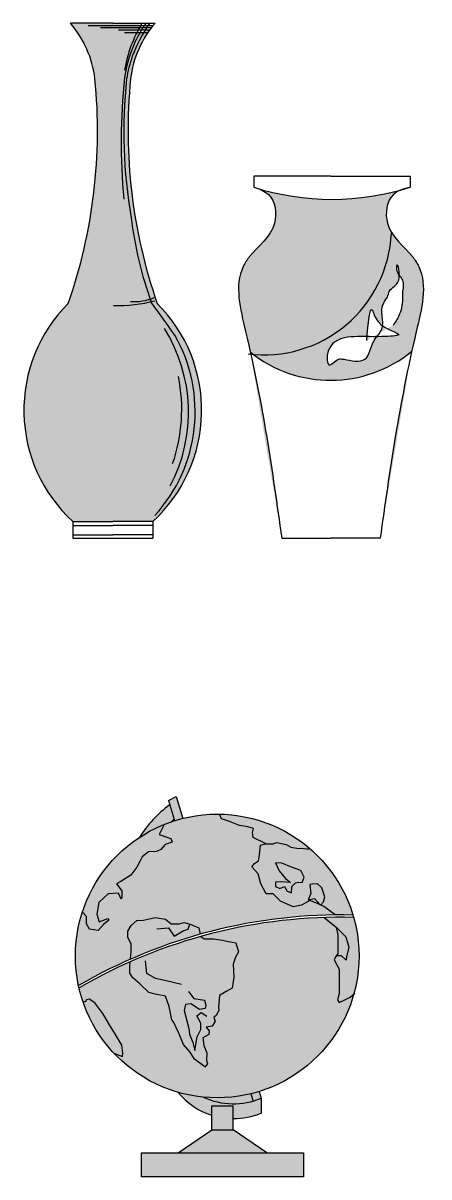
# Model space of a CAD drawing. Header units: inches. Extents: x -10949 to -5554, y -8625 to -6596.
# Drawn here: x -6160.29 to -6147.9, y -7919.99 to -7884.77 of the extents above; entities that cross this region are included whole.
import ezdxf

# ---------------------------------------------------------------- set-up
doc = ezdxf.new("R2010")
doc.units = ezdxf.units.IN

# ---------------------------------------------------------------- blocks, each defined once
blk = doc.blocks.new('dfhyrfjtyjuk')
h = blk.add_hatch(color=31)
h.dxf.hatch_style = 1
h.paths.add_polyline_path([(134137.783548699, 23432.43355046274, 0.4276045652956869), (134137.9194663544, 23425.77809517534), (134139.142721943, 23425.77809517534), (134140.3659775316, 23425.77809517534, 0.4276045652684292), (134140.5018951873, 23432.43355046244, -0.1089311106812226), (134139.6863914614, 23439.29274383473, -0.1267325521007019), (134140.2686180614, 23440.78055107571), (134140.1348107363, 23440.78055107571, 0.005343489850893729), (134140.0814034088, 23440.69150406908), (134139.8739856501, 23440.69150406908, -0.02145207672298133), (134140.0414623423, 23440.99056360723), (134139.142721943, 23440.99056360723), (134137.8515075265, 23440.99056360723, -0.147999089298712), (134138.5990524246, 23439.29274383473, -0.1089311106758466)])
h = blk.add_hatch(color=9)
h.dxf.hatch_style = 1
edge = h.paths.add_edge_path()
edge.add_spline(control_points=[(134147.3127833063, 23425.26619715763), (134147.5980144478, 23427.30911273796), (134147.9715208238, 23429.9842834477), (134148.8003735228, 23433.09643327481), (134148.1427914972, 23434.12685905246), (134147.3756952757, 23434.6316959628), (134147.5239514399, 23435.68988969417), (134147.8711983028, 23435.86972831562), (134147.9645903799, 23435.90461764401)], knot_values=[0.2608008361793583, 0.2608008361793583, 0.2608008361793583, 0.2608008361793583, 6.66793707719722, 8.650860303299517, 8.997152955585282, 10.28200705313698, 11.18165184120381, 11.47563993845015, 11.47563993845015, 11.47563993845015, 11.47563993845015], degree=3, periodic=0)
edge.add_arc((134145.8369336456, 23443.49272846938), 7.88075815369695, 252.3566568225088, 285.66314958822375, ccw=False)
edge.add_spline(control_points=[(134143.4483477617, 23435.98266811326), (134143.615024473, 23435.92774437624), (134144.0801029792, 23435.77449051508), (134144.2404466628, 23434.63390920481), (134143.4734874789, 23434.12671254645), (134142.815889287, 23433.09656514733), (134143.6447601498, 23429.9841025477), (134144.0182605692, 23427.30903440887), (134144.3034871618, 23425.26619715763)], knot_values=[0, 0, 0, 0, 0.5025098277155822, 1.402154615782414, 2.687008713334111, 3.033301365619877, 5.016224591723252, 11.42336083273611, 11.42336083273611, 11.42336083273611, 11.42336083273611], degree=3, periodic=0)
edge.add_arc((134145.794727326, 23434.00425001414), 3.916797582039509, 231.3167123766498, 309.29818539077)
edge = h.paths.add_edge_path(flags=16)
edge.add_spline(control_points=[(134147.7056696413, 23431.76492688838), (134147.7682135786, 23431.85798243985), (134147.9296247774, 23432.09813694198), (134148.0046561838, 23432.45407613272), (134147.9827206459, 23432.81559270676), (134148.0767109294, 23433.16000301282), (134147.7975846824, 23433.33999181201), (134147.820897886, 23433.80059486542), (134148.0082173426, 23433.00278709559), (134147.582301427, 23432.91172080462), (134147.5502821459, 23432.60880267779), (134147.2457949936, 23432.31615590996), (134147.5311639425, 23431.71316673575), (134147.0310398212, 23431.28388370092), (134146.9668778866, 23430.56433511123), (134146.3537864009, 23430.70430023324), (134145.9837014478, 23430.76989225515), (134145.7273158636, 23430.41616774319), (134145.6619612369, 23430.86360764589), (134145.9518020153, 23431.52693242161), (134146.8172443265, 23431.37627239588), (134148.2287113396, 23431.46157824677), (134147.2114343778, 23431.68589268342), (134147.0150492959, 23432.57177154359), (134146.9472893898, 23431.82995904551), (134146.8993061271, 23431.3046545397)], knot_values=[0, 0, 0, 0, 0.3355749307473158, 0.8660400067630127, 1.03864127022747, 1.44137986441923, 1.776955823947257, 1.949558243797848, 2.413420323494917, 2.862977421407594, 3.044936178718748, 3.252449146346744, 4.05998182812807, 4.475005692420056, 5.118396672398225, 5.751967719501257, 5.924760186527996, 6.260509492778464, 6.497744150697745, 6.86166120082185, 8.443172417621632, 8.964730970912246, 9.715468730599001, 10.10150346949625, 11.03812380212046, 11.03812380212046, 11.03812380212046, 11.03812380212046], degree=3, periodic=0)
for p, q in [((134139.142721943, 23440.99056360723), (134137.8515075265, 23440.99056360723)), ((134140.3696666902, 23440.91412158566), (134138.3870356714, 23440.91412158566)), ((134140.3251134459, 23440.84733673052), (134138.7657399117, 23440.84733673052)), ((134139.142721943, 23440.99056360723), (134140.4339363595, 23440.99056360723)), ((134140.2686180614, 23440.78055107571), (134139.3226593481, 23440.78055107571)), ((134140.1914526037, 23440.69150406908), (134139.5008734346, 23440.69150406908)), ((134145.8081352341, 23436.31962212712), (134143.4483477617, 23436.31962212712)), ((134143.4483477617, 23436.31962212712), (134143.4483477617, 23435.98266811326)), ((134145.8081352341, 23436.31962212712), (134148.2255195294, 23436.31962212712)), ((134148.2255195294, 23436.31962212712), (134148.2255195294, 23435.98266811326)), ((134137.9194663544, 23425.77809517534), (134137.9194663544, 23425.26619715762)), ((134137.9194663544, 23425.77809517534), (134139.142721943, 23425.77809517534)), ((134140.3659775316, 23425.77809517534), (134139.142721943, 23425.77809517534)), ((134140.3659775316, 23425.77809517534), (134140.3659775316, 23425.26619715762)), ((134137.9194663544, 23425.65096337989), (134139.142721943, 23425.65096337989)), ((134137.9194663544, 23425.37127390735), (134139.142721943, 23425.37127390735)), ((134140.3659775316, 23425.65096337989), (134139.142721943, 23425.65096337989)), ((134140.3659775316, 23425.37127390735), (134139.142721943, 23425.37127390735)), ((134137.9194663544, 23425.26619715762), (134140.3659775316, 23425.26619715762)), ((134144.3034871618, 23425.26619715763), (134145.8081352341, 23425.26619715763)), ((134147.3127833063, 23425.26619715763), (134145.8081352341, 23425.26619715763))]:
    blk.add_line(p, q)
for centre, radius, start, end in [((134135.420142468, 23438.90656018156), 3.202281425153276, 6.926524520200902, 40.60097176790069), ((134143.3899056328, 23438.75192048528), 3.932885941793217, 145.2561157927408, 171.5858545698177), ((134143.4413251101, 23438.89017818237), 3.996334041665011, 148.4554254906386, 170.4070647906164), ((134142.865301418, 23438.90656018156), 3.202281425153276, 139.3990282320993, 173.0734754797991), ((134144.2741327676, 23438.23738884869), 4.858154072450795, 145.5873292511749, 158.9819672171563), ((134143.6120857351, 23438.62178236861), 4.10408233690798, 160.6765932244054, 170.5925639140685), ((134122.6360513969, 23437.71254298304), 16.04102355030344, 340.7862514966571, 5.653374750682094), ((134158.429679543, 23437.36569801616), 19.03169980708784, 174.0836738287929, 185.2755080611538), ((134155.202976121, 23437.6881670944), 15.72185920553192, 174.1426657401139, 189.6674237826868), ((134155.6493924891, 23437.71254298304), 16.04102355030344, 174.3466252493179, 199.2137485033428), ((134145.8369336456, 23443.4927284694), 7.880758153715012, 252.3566568356172, 287.6433431643828), ((134151.6474848361, 23436.53005401974), 12.03470682056391, 187.0737776745503, 199.7204443792645), ((134143.7628159073, 23434.75666542548), 3.893184098703108, 262.793412201315, 357.346283956029), ((134141.0311591171, 23429.17075763872), 4.603562798530878, 134.8663852029881, 227.4734774705629), ((134139.3290887639, 23436.6710680031), 4.298347473642054, 267.8108562038113, 284.8610390236241), ((134139.7982036823, 23434.07966507682), 1.590936533700788, 265.7724994825884, 292.5399941146753), ((133897.0687085057, 23257.20106872735), 299.8156467283903, 35.53681474749479, 35.77376478294195), ((134137.2542847689, 23429.17075763872), 4.603562798530878, 312.526522529437, 45.13361479701191), ((134136.9546175689, 23429.13132572681), 4.704477120796583, 317.6627722596828, 29.69297646744337), ((134136.640120804, 23429.11094643215), 4.817085603762798, 332.1505666571698, 32.12613152396946), ((134145.794727326, 23434.00425001415), 3.916797582045798, 231.3194941738959, 309.2958365683157), ((134136.177237944, 23429.20181751745), 5.072819524550291, 340.9124074698819, 11.35147926638474)]:
    blk.add_arc(centre, radius, start, end)
for points in [[(134143.4483477617, 23435.98266811326), (134143.8993903449, 23435.761135463), (134144.0830696264, 23434.88044104027), (134143.3116142465, 23433.8529651774), (134143.1279349649, 23433.55939998436), (134143.2014074767, 23431.5778384005), (134144.3034871617, 23425.26619715762)], [(134148.2255195294, 23435.98266811326), (134147.7168801232, 23435.761135463), (134147.5332008417, 23434.88044104027), (134148.3046562216, 23433.8529651774), (134148.4883355031, 23433.55939998436), (134148.4148629914, 23431.5778384005), (134147.3127833063, 23425.26619715762)], [(134146.8993061271, 23431.3046545397), (134147.0720985942, 23432.22519808067), (134147.2448910612, 23431.87999439736), (134147.8784601103, 23431.47725695955), (134147.3600847072, 23431.41972204868), (134145.8049565, 23431.13205211985), (134145.689760856, 23430.78684843654), (134145.747359677, 23430.55671226219), (134146.03534579, 23430.72931468204), (134146.208138257, 23430.72931468204), (134146.8417093041, 23430.72931468204), (134147.1296954172, 23431.3046545397), (134147.3600847072, 23431.64985822301), (134147.4176815302, 23432.45533425501), (134147.5328771742, 23432.62793667486), (134147.5904739973, 23432.80053909471), (134147.8784601103, 23433.14574277803), (134147.8208632873, 23433.60601512671), (134147.8208632873, 23433.43341270686), (134147.9936557543, 23433.14574277803), (134147.9936557543, 23432.74300418383), (134147.9936557543, 23432.57040292037), (134147.8784601103, 23432.05259681721), (134147.7056696412, 23431.76492688838)]]:
    blk.add_spline(points, degree=3)
blk = doc.blocks.new('tgruhtyj')
at = {"true_color": 0x000000, "transparency": 33554687}
h = blk.add_hatch(color=18, dxfattribs=at)
h.dxf.hatch_style = 1
h.paths.add_polyline_path([(38242.12761334641, 2088.701129925608), (38241.89601061968, 2088.579617121369), (38242.0821475612, 2087.963442776374, -0.01483286931218115), (38242.32935373904, 2088.033303038238)])
h.paths.add_polyline_path([(38241.9352262082, 2088.449800657341, 0.09532252779477131), (38241.00440471443, 2087.451758412843, -0.06317732826767583), (38241.98342662675, 2087.93104764229, -0.00835394354896213), (38242.06509229251, 2088.019901311325)])
h.paths.add_polyline_path([(38241.06931037723, 2077.821433641714), (38241.06931037723, 2077.087565317936), (38246.01931797482, 2077.087565317936), (38246.01931797482, 2077.821433641714)])
h.paths.add_polyline_path([(38244.89514007792, 2077.821433641714), (38243.87068943631, 2078.52812160346), (38243.21793891575, 2078.52812160346), (38242.19348827413, 2077.821433641714)])
h.paths.add_polyline_path([(38243.21793891575, 2078.52812160346), (38243.87068943631, 2078.52812160346), (38243.87068943631, 2079.261989927238), (38243.21793891575, 2079.261989927238)])
h.paths.add_polyline_path([(38244.72288735711, 2079.488491976778, -0.210825490890746), (38242.95627555661, 2079.523175003713, -0.04556431168655479), (38242.18275430588, 2079.671737611, 0.1460208993975108), (38243.21793891575, 2078.968377843614), (38243.21793891575, 2079.261989927238), (38243.87068943631, 2079.261989927238), (38243.87068943631, 2078.866198248427, 0.100253512626456), (38244.72288735711, 2079.035486426606)])
h.paths.add_polyline_path([(38244.41292664751, 2079.626369803835, -0.08490798216470373), (38242.95627555661, 2079.523175003713, 0.1803128072775289), (38244.48026944447, 2079.403443051797)], flags=17)
h.paths.add_polyline_path([(38244.41292664751, 2079.626369803835), (38244.48026944447, 2079.403443051797, 0.0293952373033784), (38244.72288735711, 2079.488491976778), (38244.66055005158, 2079.694848909982, -0.01483459931574257)])
at = {"true_color": 0x116fd4, "transparency": 33554687}
h = blk.add_hatch(color=152, dxfattribs=at)
h.dxf.hatch_style = 1
h.paths.add_polyline_path([(38244.44493232552, 2086.558401469628), (38244.51848642017, 2086.656409522162), (38244.64107578789, 2086.74216747506), (38244.67785283522, 2086.925933480492), (38244.70237165681, 2087.219959089184), (38244.87012700925, 2087.258646953245), (38244.48170937284, 2087.452729846428), (38244.45719055126, 2087.599742650774), (38244.49396759858, 2087.722253804758), (38244.32234295779, 2087.77125855657), (38244.06490362649, 2087.820261857292), (38243.75842902213, 2087.942773011277), (38243.51325028669, 2088.016279413449), (38243.44802697257, 2088.162931990358, 0.1000845588455152), (38241.76061890578, 2087.848064375743), (38241.61310679161, 2087.538487799326), (38241.8705461229, 2087.452729846428), (38241.96861666903, 2087.415976645341), (38242.00539371636, 2087.305717042082), (38241.79699202824, 2087.232210639909), (38241.66214206467, 2087.085197835563), (38241.52729447121, 2087.023942984116), (38241.28211336565, 2087.01169143339), (38241.08596990327, 2086.864678629045), (38241.02467640447, 2086.74216747506), (38240.92660348822, 2086.546149918902), (38240.74271825158, 2086.301129062022), (38240.43624364722, 2086.105111505865), (38240.30139605376, 2086.031605103693), (38240.47302069455, 2085.823337447899), (38240.47302069455, 2085.615068341016), (38240.44850187296, 2085.566063589204), (38240.36268955257, 2085.749831045726), (38240.05621494821, 2085.725327944276), (38239.76199856959, 2085.46805553667), (38239.70070507078, 2085.112773625442), (38239.77425916543, 2084.880004319287), (38240.04395672247, 2084.978012371821), (38240.06847317395, 2084.92900762001), (38239.9091067589, 2084.794246366389), (38239.74974034385, 2084.610480360957), (38239.48004278681, 2084.647233562043), (38239.39423046642, 2084.81874801675), (38239.39423046642, 2085.039267223269), (38239.26379589169, 2085.169617460758, 0.07861666782799093), (38239.05229058109, 2083.832763007234, 0.05266143001069297), (38239.1478390452, 2082.928082991987, -0.02795443806631843), (38240.7344901254, 2083.735210160727), (38240.73652751577, 2083.754553623195), (38240.75050407361, 2083.964059058541), (38240.75050407361, 2084.201496520408), (38240.65267290892, 2084.39703521695), (38240.65267290892, 2084.592572462402), (38240.75050407361, 2084.760176230243), (38240.93219221527, 2084.913811808189), (38241.12785454466, 2084.927778546994), (38241.49123082797, 2085.011580430915), (38241.79870325001, 2084.955713475695), (38241.98039139167, 2084.816043185464), (38242.21798102448, 2084.816043185464), (38242.37171842055, 2084.857944852969), (38242.55340656221, 2084.802076446658), (38242.81894931071, 2084.690341085127), (38242.86200967086, 2084.496694033513, -0.0656662572396419), (38246.98724897733, 2085.084744960061), (38246.63929219922, 2085.345544382686), (38246.44314636674, 2085.431302335584), (38246.21022585703, 2085.529310388118), (38245.95278889585, 2085.382297583772), (38245.70760779029, 2085.33329428305), (38245.31532086553, 2085.504808737757), (38245.09465858157, 2085.725327944276), (38244.8739962976, 2085.725327944276), (38244.71462988255, 2086.031605103693), (38244.62881756215, 2086.337882263109)])
h.paths.add_polyline_path([(38242.88689734945, 2084.429908107355), (38242.98666089452, 2084.355133549445), (38243.26618020087, 2084.355133549445), (38243.54569950722, 2084.313233333029), (38243.72738764888, 2084.271331665524), (38243.95100309396, 2084.229431449108), (38244.03486007092, 2083.964059058541), (38243.93702653611, 2083.7964552907), (38243.86714848711, 2083.586951306443), (38243.89509923269, 2083.181908625645), (38243.83919537142, 2082.846701089962), (38243.65750722976, 2082.748932467237), (38243.44786834253, 2082.6232303669), (38243.41991522683, 2082.274056092412), (38243.43389178468, 2082.176287469686), (38243.36401136556, 2082.022650440651), (38243.28015675872, 2081.952816746625), (38243.32208406214, 2081.841079934004), (38243.22425289745, 2081.687444356057), (38243.04256475579, 2081.659509427358), (38243.14039592049, 2081.547774065826), (38243.12642173276, 2081.436038704295), (38242.9447335911, 2081.33827008157), (38242.97268433668, 2081.100831168613), (38243.07051787149, 2080.877360445551), (38243.05654131364, 2080.639921532594), (38243.08449205922, 2080.542152909868), (38243.00587156583, 2080.440342381183), (38242.69316503033, 2080.681821749009), (38242.55340656221, 2080.891327184356), (38242.35774186271, 2081.128764646223), (38242.20400683675, 2081.491905659516), (38242.05026944067, 2081.827113195199), (38241.9943655794, 2081.882981601509), (38241.91051097255, 2082.288022831218), (38241.79870325001, 2082.609263628096), (38241.49123082797, 2082.665130583316), (38241.29556612847, 2082.720998989626), (38241.01604682212, 2082.986371380193), (38240.80640793488, 2083.16794188684), (38240.70857677019, 2083.307612177071), (38240.70857677019, 2083.489182683717), (38240.72609530058, 2083.655507723352, 0.02754572736357971), (38239.1631779526, 2082.859040996832, 0.02505550785045346), (38239.28174881666, 2082.441806789238), (38239.35341711622, 2082.427482713435), (38239.39105214454, 2082.495004821496), (38239.46763050371, 2082.513619400757), (38239.64691298042, 2082.399549235825), (38239.88450498334, 2082.078308438948), (38240.09414387058, 2081.72913416446), (38240.27583201223, 2081.435828296282), (38240.47149671173, 2081.114588950494), (38240.49944745731, 2080.863183298733), (38240.48547089946, 2080.765414676007), (38240.24056557889, 2080.852825465069, 0.5832152820004919), (38247.55581292852, 2082.674401375455), (38247.44838487032, 2082.576801299388), (38247.30127668101, 2082.503294897215), (38247.10513321864, 2082.417536944316), (38247.05609557546, 2082.491043346489), (38247.10513321864, 2082.687060902647), (38247.10513321864, 2083.434376475101), (38246.95802502933, 2083.716151984157), (38246.97028325507, 2083.765155284879), (38247.01931971319, 2083.838661687052), (38247.06835617131, 2083.912168089225), (38247.06835617131, 2084.463467556611), (38247.01932089825, 2084.708488413491), (38246.64907690237, 2085.007337000513, 0.05993895373457264)])
at = {"true_color": 0x139b48, "transparency": 33554687}
h = blk.add_hatch(color=114, dxfattribs=at)
h.dxf.hatch_style = 1
h.paths.add_polyline_path([(38240.09414387058, 2081.72913416446), (38239.88450498334, 2082.078308438948), (38239.64691298042, 2082.399549235825), (38239.46763050371, 2082.513619400757), (38239.39105214454, 2082.495004821496), (38239.35341711622, 2082.427482713435), (38239.28174881666, 2082.441806789238, 0.108393336180737), (38240.24056557889, 2080.852825465069), (38240.48547089946, 2080.765414676007), (38240.49944745731, 2080.863183298733), (38240.47149671173, 2081.114588950494), (38240.27583201223, 2081.435828296282)])
h.paths.add_polyline_path([(38239.05229058109, 2083.832763007234, 0.05266143001069287), (38239.1478390452, 2082.928082991987, -0.02795443806631845), (38240.7344901254, 2083.735210160727), (38240.73652751577, 2083.754553623195), (38240.75050407361, 2083.964059058541), (38240.75050407361, 2084.201496520408), (38240.65267290892, 2084.39703521695), (38240.65267290892, 2084.592572462402), (38240.75050407361, 2084.760176230243), (38240.93219221527, 2084.913811808189), (38241.12785454466, 2084.927778546994), (38241.49123082797, 2085.011580430915), (38241.79870325001, 2084.955713475695), (38241.98039139167, 2084.816043185464), (38242.21798102448, 2084.816043185464), (38242.37171842055, 2084.857944852969), (38242.55340656221, 2084.802076446658), (38242.81894931071, 2084.690341085127), (38242.86200967086, 2084.496694033513, -0.07422122727350962), (38247.5297617042, 2085.081177783892, 0.8635223447699191)])
h.paths.add_polyline_path([(38245.65352654611, 2086.543048940115), (38245.35657505679, 2086.663608378391), (38245.16169960501, 2086.672882292958), (38245.27305700603, 2086.431764867495), (38245.46793245782, 2086.199921356599), (38245.62568719585, 2086.079361918323), (38245.32873570654, 2086.097909747456), (38245.16169960501, 2086.088635832889), (38245.16169960501, 2085.958803931136), (38245.29161736291, 2085.893887980259), (38245.44009310757, 2085.949530016569), (38245.51432979483, 2085.81042420025), (38245.65352654611, 2085.764054627416), (38245.66280553949, 2085.949530016569), (38245.77416294051, 2086.070088003756), (38245.86695998466, 2086.088635832889), (38245.97831738568, 2086.079361918323), (38246.04327507957, 2086.237015563776), (38245.94119904205, 2086.441038782062)], flags=16)
h.paths.add_polyline_path([(38247.06835617131, 2083.912168089225), (38247.01931971319, 2083.838661687052), (38247.17540233632, 2083.835115223713), (38247.32387808098, 2083.70528332196), (38247.33315707437, 2083.807294931103), (38247.39811713837, 2084.104054392876), (38247.31459908761, 2084.419361683782), (38247.01932089825, 2084.708488413491), (38247.06835617131, 2084.463467556611)], flags=17)
h = blk.add_hatch(color=114, dxfattribs=at)
h.dxf.hatch_style = 1
h.paths.add_polyline_path([(38241.79699202824, 2087.232210639909), (38242.00539371636, 2087.305717042082), (38241.96861666903, 2087.415976645341), (38241.8705461229, 2087.452729846428), (38241.61310679161, 2087.538487799326), (38241.76061890578, 2087.848064375743, 0.2217809415212124), (38239.26379589169, 2085.169617460758), (38239.39423046642, 2085.039267223269), (38239.39423046642, 2084.81874801675), (38239.48004278681, 2084.647233562043), (38239.74974034385, 2084.610480360957), (38239.9091067589, 2084.794246366389), (38240.06847317395, 2084.92900762001), (38240.04395672247, 2084.978012371821), (38239.77425916543, 2084.880004319287), (38239.70070507078, 2085.112773625442), (38239.76199856959, 2085.46805553667), (38240.05621494821, 2085.725327944276), (38240.36268955257, 2085.749831045726), (38240.44850187296, 2085.566063589204), (38240.47302069455, 2085.615068341016), (38240.47302069455, 2085.823337447899), (38240.30139605376, 2086.031605103693), (38240.43624364722, 2086.105111505865), (38240.74271825158, 2086.301129062022), (38240.92660348822, 2086.546149918902), (38241.02467640447, 2086.74216747506), (38241.08596990327, 2086.864678629045), (38241.28211336565, 2087.01169143339), (38241.52729447121, 2087.023942984116), (38241.66214206467, 2087.085197835563)])
h.paths.add_polyline_path([(38243.44802697257, 2088.162931990358), (38243.51325028669, 2088.016279413449), (38243.75842902213, 2087.942773011277), (38244.06490362649, 2087.820261857292), (38244.32234295779, 2087.77125855657), (38244.49396759858, 2087.722253804758), (38244.45719055126, 2087.599742650774), (38244.48170937284, 2087.452729846428), (38244.8739988457, 2087.25671229027), (38245.08240035583, 2087.25671229027), (38245.20498972355, 2087.293465491357), (38245.48694550632, 2087.232210639909), (38245.63405369563, 2087.158704237736), (38245.81793893228, 2087.12195103665), (38246.22350259393, 2087.101685071234, 0.1769038662934277)])
h.paths.add_polyline_path([(38246.22350259393, 2087.101685071234), (38245.81793893228, 2087.12195103665), (38245.63405369563, 2087.158704237736), (38245.48694550632, 2087.232210639909), (38245.20498972355, 2087.293465491357), (38245.08240035583, 2087.25671229027), (38244.86173807186, 2087.25671229027), (38244.70237165681, 2087.219959089184), (38244.67785283522, 2086.925933480492), (38244.64107578789, 2086.74216747506), (38244.51848642017, 2086.656409522162), (38244.44493232552, 2086.558401469628), (38244.62881756215, 2086.337882263109), (38244.71462988255, 2086.031605103693), (38244.8739962976, 2085.725327944276), (38245.09465858157, 2085.725327944276), (38245.31532086553, 2085.504808737757), (38245.70760779029, 2085.33329428305), (38245.95278889585, 2085.382297583772), (38246.21022585703, 2085.529310388118), (38246.44314636674, 2085.431302335584), (38246.54121928298, 2085.388423359132), (38246.35878692577, 2085.58785315283), (38246.15666316722, 2085.551848441651), (38246.23815053136, 2085.745506798283), (38246.20918883797, 2086.015640455114), (38246.28454786838, 2086.023719882013), (38246.44230260642, 2086.032993796579), (38246.58149935769, 2085.912434358303), (38246.66501740846, 2085.634222725663), (38246.62789906483, 2085.485842994777), (38246.54121928298, 2085.388423359133), (38246.63929219922, 2085.345544382686), (38246.98724897733, 2085.084744960061, -0.008513476793540706), (38247.5297617042, 2085.081177783892, 0.1416806075044056)])
h.paths.add_polyline_path([(38245.94119904205, 2086.441038782062), (38246.04327507957, 2086.237015563776), (38245.97831738568, 2086.079361918323), (38245.86695998466, 2086.088635832889), (38245.77416294051, 2086.070088003756), (38245.66280553949, 2085.949530016569), (38245.65352654611, 2085.764054627416), (38245.51432979483, 2085.81042420025), (38245.44009310757, 2085.949530016569), (38245.29161736291, 2085.893887980259), (38245.16169960501, 2085.958803931136), (38245.16169960501, 2086.088635832889), (38245.32873570654, 2086.097909747456), (38245.62568719585, 2086.079361918323), (38245.46793245782, 2086.199921356599), (38245.27305700603, 2086.431764867495), (38245.16169960501, 2086.672882292958), (38245.35657505679, 2086.663608378391), (38245.65352654611, 2086.543048940115)], flags=0)
h.paths.add_polyline_path([(38247.55019074601, 2085.011190464081, 0.01414251503245645), (38246.64907690237, 2085.007337000513), (38247.01932089825, 2084.708488413491), (38247.31459908761, 2084.419361683782), (38247.39811713837, 2084.104054392876), (38247.33315707437, 2083.807294931103), (38247.32387808098, 2083.70528332196), (38247.17540233632, 2083.835115223713), (38247.01931971319, 2083.838661687052), (38246.97028325507, 2083.765155284879), (38246.95802502933, 2083.716151984157), (38247.10513321864, 2083.434376475101), (38247.10513321864, 2082.687060902647), (38247.05609557546, 2082.491043346489), (38247.10513321864, 2082.417536944316), (38247.30127668101, 2082.503294897215), (38247.44838487032, 2082.576801299388), (38247.55581292852, 2082.674401375455, 0.06779762285361163), (38247.71360655981, 2083.832763007234, 0.0690062209048893)])
h.paths.add_polyline_path([(38243.93702653611, 2083.7964552907), (38244.03486007092, 2083.964059058541), (38243.95100309396, 2084.229431449108), (38243.72738764888, 2084.271331665524), (38243.54569950722, 2084.313233333029), (38243.26618020087, 2084.355133549445), (38242.98666089452, 2084.355133549445), (38242.88689734945, 2084.429908107355, 0.03606408464186463), (38240.72609530058, 2083.655507723352), (38240.70857677019, 2083.489182683717), (38240.70857677019, 2083.307612177071), (38240.80640793488, 2083.16794188684), (38241.01604682212, 2082.986371380193), (38241.29556612847, 2082.720998989626), (38241.49123082797, 2082.665130583316), (38241.79870325001, 2082.609263628096), (38241.91051097255, 2082.288022831218), (38241.9943655794, 2081.882981601509), (38242.05026944067, 2081.827113195199), (38242.20400683675, 2081.491905659516), (38242.35774186271, 2081.128764646223), (38242.55340656221, 2080.891327184356), (38242.69316503033, 2080.681821749009), (38243.00587156583, 2080.440342381183), (38243.08449205922, 2080.542152909868), (38243.05654131364, 2080.639921532594), (38243.07051787149, 2080.877360445551), (38242.97268433668, 2081.100831168613), (38242.9447335911, 2081.33827008157), (38243.12642173276, 2081.436038704295), (38243.14039592049, 2081.547774065826), (38243.04256475579, 2081.659509427358), (38243.22425289745, 2081.687444356057), (38243.32208406214, 2081.841079934004), (38243.28015675872, 2081.952816746625), (38243.36401136556, 2082.022650440651), (38243.43389178468, 2082.176287469686), (38243.41991522683, 2082.274056092412), (38243.44786834253, 2082.6232303669), (38243.65750722976, 2082.748932467237), (38243.83919537142, 2082.846701089962), (38243.89509923269, 2083.181908625645), (38243.86714848711, 2083.586951306443)])
h.paths.add_polyline_path([(38242.37171842055, 2084.857944852969), (38242.21798102448, 2084.816043185464), (38241.98039139167, 2084.816043185464), (38241.79870325001, 2084.955713475695), (38241.49123082797, 2085.011580430915), (38241.12785454466, 2084.927778546994), (38240.93219221527, 2084.913811808189), (38240.75050407361, 2084.760176230243), (38240.65267290892, 2084.592572462402), (38240.65267290892, 2084.39703521695), (38240.75050407361, 2084.201496520408), (38240.75050407361, 2083.964059058541), (38240.73652751577, 2083.754553623195), (38240.7344901254, 2083.735210160727, -0.03550193165015029), (38242.86200967086, 2084.496694033513), (38242.81894931071, 2084.690341085127), (38242.55340656221, 2084.802076446658)])
h.paths.add_polyline_path([(38245.94119904205, 2086.441038782062), (38245.65352654611, 2086.543048940115), (38245.35657505679, 2086.663608378391), (38245.16169960501, 2086.672882292958), (38245.27305700603, 2086.431764867495), (38245.46793245782, 2086.199921356599), (38245.62568719585, 2086.079361918323), (38245.32873570654, 2086.097909747456), (38245.16169960501, 2086.088635832889), (38245.16169960501, 2085.958803931136), (38245.29161736291, 2085.893887980259), (38245.44009310757, 2085.949530016569), (38245.51432979483, 2085.81042420025), (38245.65352654611, 2085.764054627416), (38245.66280553949, 2085.949530016569), (38245.77416294051, 2086.070088003756), (38245.86695998466, 2086.088635832889), (38245.97831738568, 2086.079361918323), (38246.04327507957, 2086.237015563776)], flags=16)
h = blk.add_hatch(color=114, dxfattribs=at)
h.dxf.hatch_style = 1
h.paths.add_polyline_path([(38245.46793245782, 2086.199921356599), (38245.62568719585, 2086.079361918323), (38245.32873570654, 2086.097909747456), (38245.16169960501, 2086.088635832889), (38245.16169960501, 2085.958803931136), (38245.29161736291, 2085.893887980259), (38245.44009310757, 2085.949530016569), (38245.51432979483, 2085.81042420025), (38245.65352654611, 2085.764054627416), (38245.66280553949, 2085.949530016569), (38245.77416294051, 2086.070088003756), (38245.86695998466, 2086.088635832889), (38245.97831738568, 2086.079361918323), (38246.04327507957, 2086.237015563776), (38245.94119904205, 2086.441038782062), (38245.65352654611, 2086.543048940115), (38245.35657505679, 2086.663608378391), (38245.16169960501, 2086.672882292958), (38245.27305700603, 2086.431764867495)])
for p, q in [((38241.89601061968, 2088.579617121369), (38242.12761334641, 2088.701129925608)), ((38242.12761334641, 2088.701129925608), (38242.32935373904, 2088.033303038237)), ((38241.89601061968, 2088.579617121369), (38242.08129422314, 2087.966267605354)), ((38243.51325028669, 2088.016279413449), (38243.44802697257, 2088.162931990358)), ((38243.75842902213, 2087.942773011277), (38243.51325028669, 2088.016279413449)), ((38244.06490362649, 2087.820261857292), (38243.75842902213, 2087.942773011277)), ((38241.76061890578, 2087.848064375745), (38241.61310679161, 2087.538487799326)), ((38244.32234295779, 2087.77125855657), (38244.06490362649, 2087.820261857292)), ((38244.49396759858, 2087.722253804758), (38244.32234295779, 2087.77125855657)), ((38244.45719055126, 2087.599742650774), (38244.49396759858, 2087.722253804758)), ((38244.48170937284, 2087.452729846428), (38244.45719055126, 2087.599742650774)), ((38241.61310679161, 2087.538487799326), (38241.8705461229, 2087.452729846428)), ((38241.79699202824, 2087.232210639909), (38241.66214206467, 2087.085197835563)), ((38242.00539371636, 2087.305717042082), (38241.79699202824, 2087.232210639909)), ((38241.8705461229, 2087.452729846428), (38241.96861666903, 2087.415976645341)), ((38241.96861666903, 2087.415976645341), (38242.00539371636, 2087.305717042082)), ((38244.8739988457, 2087.25671229027), (38244.48170937284, 2087.452729846428)), ((38244.67785283522, 2086.925933480492), (38244.70237165681, 2087.219959089184)), ((38244.70237165681, 2087.219959089184), (38244.86173807186, 2087.25671229027)), ((38244.86173807186, 2087.25671229027), (38245.08240035583, 2087.25671229027)), ((38245.08240035583, 2087.25671229027), (38245.20498972355, 2087.293465491357)), ((38245.20498972355, 2087.293465491357), (38245.48694550632, 2087.232210639909)), ((38245.48694550632, 2087.232210639909), (38245.63405369563, 2087.158704237736)), ((38241.08596990327, 2086.864678629045), (38241.02467640447, 2086.74216747506)), ((38241.28211336565, 2087.01169143339), (38241.08596990327, 2086.864678629045)), ((38241.52729447121, 2087.023942984116), (38241.28211336565, 2087.01169143339)), ((38241.66214206467, 2087.085197835563), (38241.52729447121, 2087.023942984116)), ((38244.64107578789, 2086.74216747506), (38244.67785283522, 2086.925933480492)), ((38245.63405369563, 2087.158704237736), (38245.81793893228, 2087.12195103665)), ((38245.81793893228, 2087.12195103665), (38246.22350259393, 2087.101685071234)), ((38246.06311766772, 2087.109699485924), (38246.1734488097, 2087.097449386289)), ((38240.92660348822, 2086.546149918902), (38240.74271825158, 2086.301129062022)), ((38241.02467640447, 2086.74216747506), (38240.92660348822, 2086.546149918902)), ((38244.44493232552, 2086.558401469628), (38244.51848642017, 2086.656409522162)), ((38244.62881756215, 2086.337882263109), (38244.44493232552, 2086.558401469628)), ((38244.51848642017, 2086.656409522162), (38244.64107578789, 2086.74216747506)), ((38245.16169960501, 2086.672882292958), (38245.16169960501, 2086.672882292958)), ((38245.35657505679, 2086.663608378391), (38245.16169960501, 2086.672882292958)), ((38245.16169960501, 2086.672882292958), (38245.27305700603, 2086.431764867495)), ((38245.65352654611, 2086.543048940115), (38245.35657505679, 2086.663608378391)), ((38245.94119904205, 2086.441038782062), (38245.65352654611, 2086.543048940115)), ((38240.74271825158, 2086.301129062022), (38240.43624364722, 2086.105111505865)), ((38244.71462988255, 2086.031605103693), (38244.62881756215, 2086.337882263109)), ((38245.27305700603, 2086.431764867495), (38245.46793245782, 2086.199921356599)), ((38245.46793245782, 2086.199921356599), (38245.62568719585, 2086.079361918323)), ((38246.04327507957, 2086.237015563776), (38245.94119904205, 2086.441038782062)), ((38245.97831738568, 2086.079361918323), (38246.04327507957, 2086.237015563776)), ((38240.43624364722, 2086.105111505865), (38240.30139605376, 2086.031605103693)), ((38240.30139605376, 2086.031605103693), (38240.47302069455, 2085.823337447899)), ((38240.47302069455, 2085.823337447899), (38240.47302069455, 2085.615068341016)), ((38244.8739962976, 2085.725327944276), (38244.71462988255, 2086.031605103693)), ((38245.32873570654, 2086.097909747456), (38245.16169960501, 2086.088635832889)), ((38245.16169960501, 2086.088635832889), (38245.16169960501, 2085.958803931136)), ((38245.16169960501, 2085.958803931136), (38245.29161736291, 2085.893887980259)), ((38245.29161736291, 2085.893887980259), (38245.44009310757, 2085.949530016569)), ((38245.62568719585, 2086.079361918323), (38245.32873570654, 2086.097909747456)), ((38245.44009310757, 2085.949530016569), (38245.51432979483, 2085.81042420025)), ((38245.51432979483, 2085.81042420025), (38245.65352654611, 2085.764054627416)), ((38245.65352654611, 2085.764054627416), (38245.66280553949, 2085.949530016569)), ((38245.66280553949, 2085.949530016569), (38245.77416294051, 2086.070088003756)), ((38245.77416294051, 2086.070088003756), (38245.86695998466, 2086.088635832889)), ((38245.86695998466, 2086.088635832889), (38245.97831738568, 2086.079361918323)), ((38246.28454786838, 2086.023719882013), (38246.20918883797, 2086.015640455114)), ((38246.21031118111, 2086.005172052879), (38246.23815053136, 2085.745506798283)), ((38246.44230260642, 2086.032993796579), (38246.28454786838, 2086.023719882013)), ((38246.58149935769, 2085.912434358303), (38246.44230260642, 2086.032993796579)), ((38246.66501740846, 2085.634222725663), (38246.58149935769, 2085.912434358303)), ((38239.76199856959, 2085.46805553667), (38239.70070507078, 2085.112773625442)), ((38240.05621494821, 2085.725327944276), (38239.76199856959, 2085.46805553667)), ((38240.36268955257, 2085.749831045726), (38240.05621494821, 2085.725327944276)), ((38240.44850187296, 2085.566063589204), (38240.36268955257, 2085.749831045726)), ((38240.47302069455, 2085.615068341016), (38240.44850187296, 2085.566063589204)), ((38245.09465858157, 2085.725327944276), (38244.8739962976, 2085.725327944276)), ((38245.31532086553, 2085.504808737757), (38245.09465858157, 2085.725327944276)), ((38245.70760779029, 2085.33329428305), (38245.31532086553, 2085.504808737757)), ((38245.65352654611, 2085.764054627416), (38245.65352654611, 2085.764054627416)), ((38246.21022585703, 2085.529310388118), (38245.95278889585, 2085.382297583772)), ((38246.23815053136, 2085.745506798283), (38246.15666316722, 2085.551848441651)), ((38246.15666316722, 2085.551848441651), (38246.35878692577, 2085.58785315283)), ((38246.44314636674, 2085.431302335584), (38246.21022585703, 2085.529310388118)), ((38246.35878692577, 2085.58785315283), (38246.54121928298, 2085.388423359135)), ((38246.54121928298, 2085.388423359135), (38246.62789906483, 2085.485842994777)), ((38246.62789906483, 2085.485842994777), (38246.66501740846, 2085.634222725663)), ((38239.39423046642, 2085.039267223269), (38239.26379589169, 2085.169617460759)), ((38239.70070507078, 2085.112773625442), (38239.77425916543, 2084.880004319287)), ((38245.95278889585, 2085.382297583772), (38245.70760779029, 2085.33329428305)), ((38246.63929219922, 2085.345544382686), (38246.44314636674, 2085.431302335584)), ((38246.98724897733, 2085.084744960061), (38246.63929219922, 2085.345544382686)), ((38239.39423046642, 2084.81874801675), (38239.39423046642, 2085.039267223269)), ((38239.48004278681, 2084.647233562043), (38239.39423046642, 2084.81874801675)), ((38239.9091067589, 2084.794246366389), (38239.74974034385, 2084.610480360957)), ((38239.77425916543, 2084.880004319287), (38240.04395672247, 2084.978012371821)), ((38240.06847317395, 2084.92900762001), (38239.9091067589, 2084.794246366389)), ((38240.04395672247, 2084.978012371821), (38240.06847317395, 2084.92900762001)), ((38240.65267290892, 2084.592572462402), (38240.75050407361, 2084.760176230243)), ((38240.75050407361, 2084.760176230243), (38240.93219221527, 2084.913811808189)), ((38240.93219221527, 2084.913811808189), (38241.12785454466, 2084.927778546994)), ((38241.12785454466, 2084.927778546994), (38241.49123082797, 2085.011580430915)), ((38241.49123082797, 2085.011580430915), (38241.79870325001, 2084.955713475695)), ((38241.79870325001, 2084.955713475695), (38241.98039139167, 2084.816043185464)), ((38241.98039139167, 2084.816043185464), (38242.21798102448, 2084.816043185464)), ((38242.21798102448, 2084.816043185464), (38242.37171842055, 2084.857944852969)), ((38242.37171842055, 2084.857944852969), (38242.55340656221, 2084.802076446658)), ((38242.4969765358, 2084.653315079169), (38242.54364324503, 2084.805078629223)), ((38242.55340656221, 2084.802076446658), (38242.81894931071, 2084.690341085127)), ((38246.64907690237, 2085.007337000514), (38247.01932089825, 2084.708488413491)), ((38239.74974034385, 2084.610480360957), (38239.48004278681, 2084.647233562043)), ((38240.65267290892, 2084.39703521695), (38240.65267290892, 2084.592572462402)), ((38240.75050407361, 2084.201496520408), (38240.65267290892, 2084.39703521695)), ((38241.54309838638, 2084.664664052072), (38241.89512419732, 2084.687360546789)), ((38241.89512419732, 2084.687360546789), (38242.0654594965, 2084.437696202722)), ((38242.0654594965, 2084.437696202722), (38242.33799644921, 2084.596573116832)), ((38242.0654594965, 2084.437696202722), (38242.0654594965, 2084.437696202722)), ((38242.33799644921, 2084.596573116832), (38242.4969765358, 2084.653315079169)), ((38242.81894931071, 2084.690341085127), (38242.86200967086, 2084.496694033513)), ((38242.88689734945, 2084.429908107356), (38242.98666089452, 2084.355133549445)), ((38247.01932089825, 2084.708488413491), (38247.06835617131, 2084.463467556611)), ((38247.01932089825, 2084.708488413491), (38247.31459908761, 2084.419361683782)), ((38247.06835617131, 2084.463467556611), (38247.06835617131, 2083.912168089225)), ((38247.31459908761, 2084.419361683782), (38247.39811713837, 2084.104054392876)), ((38240.75050407361, 2083.964059058541), (38240.75050407361, 2084.201496520408)), ((38242.98666089452, 2084.355133549445), (38243.26618020087, 2084.355133549445)), ((38243.26618020087, 2084.355133549445), (38243.54569950722, 2084.313233333029)), ((38243.54569950722, 2084.313233333029), (38243.72738764888, 2084.271331665524)), ((38243.72738764888, 2084.271331665524), (38243.95100309396, 2084.229431449108)), ((38243.95100309396, 2084.229431449108), (38244.03486007092, 2083.964059058541)), ((38247.39811713837, 2084.104054392876), (38247.33315707437, 2083.807294931103)), ((38240.7344901254, 2083.735210160724), (38240.73652751577, 2083.754553623195)), ((38240.73652751577, 2083.754553623195), (38240.75050407361, 2083.964059058541)), ((38241.19107020531, 2083.688704621612), (38241.19107020531, 2083.688704621612)), ((38241.23649342579, 2083.302859858153), (38241.19107020531, 2083.688704621612)), ((38243.93702653611, 2083.7964552907), (38243.86714848711, 2083.586951306443)), ((38244.03486007092, 2083.964059058541), (38243.93702653611, 2083.7964552907)), ((38246.97028325507, 2083.765155284879), (38246.95802502933, 2083.716151984157)), ((38246.95802502933, 2083.716151984157), (38247.10513321864, 2083.434376475101)), ((38247.06835617131, 2083.912168089225), (38246.97028325507, 2083.765155284879)), ((38247.01931971319, 2083.838661687052), (38246.97028325507, 2083.765155284879)), ((38247.17540233632, 2083.835115223713), (38247.01931971319, 2083.838661687052)), ((38247.32387808098, 2083.70528332196), (38247.17540233632, 2083.835115223713)), ((38247.33315707437, 2083.807294931103), (38247.32387808098, 2083.70528332196)), ((38240.70857677019, 2083.489182683717), (38240.72609530058, 2083.655507723352)), ((38240.70857677019, 2083.307612177071), (38240.70857677019, 2083.489182683717)), ((38243.86714848711, 2083.586951306443), (38243.89509923269, 2083.181908625645)), ((38247.10513321864, 2083.434376475101), (38247.10513321864, 2082.687060902647)), ((38240.80640793488, 2083.16794188684), (38240.70857677019, 2083.307612177071)), ((38241.01604682212, 2082.986371380193), (38240.80640793488, 2083.16794188684)), ((38241.29556612847, 2082.720998989626), (38241.01604682212, 2082.986371380193)), ((38241.49767516591, 2083.143982944044), (38241.23649342579, 2083.302859858153)), ((38241.82699055167, 2083.075892008803), (38241.49767516591, 2083.143982944044)), ((38242.29257322874, 2082.962408084128), (38241.82699055167, 2083.075892008803)), ((38243.89509923269, 2083.181908625645), (38243.83919537142, 2082.846701089962)), ((38241.49123082797, 2082.665130583316), (38241.29556612847, 2082.720998989626)), ((38241.79870325001, 2082.609263628096), (38241.49123082797, 2082.665130583316)), ((38242.50833174839, 2082.746789207682), (38242.66731183498, 2082.531170331235)), ((38243.65750722976, 2082.748932467237), (38243.44786834253, 2082.6232303669)), ((38243.83919537142, 2082.846701089962), (38243.65750722976, 2082.748932467237)), ((38247.10513321864, 2082.687060902647), (38247.05609557546, 2082.491043346489)), ((38247.44838487032, 2082.576801299388), (38247.58323246379, 2082.699312453372)), ((38239.35341711622, 2082.427482713435), (38239.2835366971, 2082.441449452241)), ((38239.39105214454, 2082.495004821496), (38239.35341711622, 2082.427482713435)), ((38239.46763050371, 2082.513619400757), (38239.39105214454, 2082.495004821496)), ((38239.64691298042, 2082.399549235825), (38239.46763050371, 2082.513619400757)), ((38239.88450498334, 2082.078308438948), (38239.64691298042, 2082.399549235825)), ((38241.91051097255, 2082.288022831218), (38241.79870325001, 2082.609263628096)), ((38241.9943655794, 2081.882981601509), (38241.91051097255, 2082.288022831218)), ((38242.41748530745, 2082.34959692241), (38242.37206208698, 2082.168022062493)), ((38242.57646539404, 2082.372293417126), (38242.41748530745, 2082.34959692241)), ((38242.83764713415, 2082.202067530114), (38242.57646539404, 2082.372293417126)), ((38242.66731183498, 2082.531170331235), (38242.99662722075, 2082.485777341801)), ((38242.99662722075, 2082.485777341801), (38243.03069285851, 2082.326900427692)), ((38243.03069285851, 2082.326900427692), (38243.01933764593, 2082.224764024831)), ((38243.44786834253, 2082.6232303669), (38243.41991522683, 2082.274056092412)), ((38247.05609557546, 2082.491043346489), (38247.10513321864, 2082.417536944316)), ((38247.10513321864, 2082.417536944316), (38247.30127668101, 2082.503294897215)), ((38247.30127668101, 2082.503294897215), (38247.44838487032, 2082.576801299388)), ((38240.09414387058, 2081.72913416446), (38239.88450498334, 2082.078308438948)), ((38242.37206208698, 2082.168022062493), (38242.51968696098, 2081.623300384926)), ((38242.75815590581, 2082.009145148385), (38242.89442556722, 2082.111280100156)), ((38242.88307035463, 2081.782177299035), (38242.75815590581, 2082.009145148385)), ((38243.01933764593, 2082.224764024831), (38242.83764713415, 2082.202067530114)), ((38242.89442556722, 2082.111280100156), (38243.0647608664, 2081.997797626571)), ((38243.36401136556, 2082.022650440651), (38243.28015675872, 2081.952816746625)), ((38243.28015675872, 2081.952816746625), (38243.32208406214, 2081.841079934004)), ((38243.43389178468, 2082.176287469686), (38243.36401136556, 2082.022650440651)), ((38243.41991522683, 2082.274056092412), (38243.43389178468, 2082.176287469686)), ((38240.27583201223, 2081.435828296282), (38240.09414387058, 2081.72913416446)), ((38242.05026944067, 2081.827113195199), (38241.9943655794, 2081.882981601509)), ((38242.20400683675, 2081.491905659516), (38242.05026944067, 2081.827113195199)), ((38242.51968696098, 2081.623300384926), (38242.53104217357, 2081.4417269761)), ((38242.76951348851, 2081.362288519045), (38242.88307035463, 2081.589256368395)), ((38242.88307035463, 2081.589256368395), (38242.88307035463, 2081.782177299035)), ((38243.22425289745, 2081.687444356057), (38243.04256475579, 2081.659509427358)), ((38243.04256475579, 2081.659509427358), (38243.14039592049, 2081.547774065826)), ((38243.32208406214, 2081.841079934004), (38243.22425289745, 2081.687444356057)), ((38240.47149671173, 2081.114588950494), (38240.27583201223, 2081.435828296282)), ((38242.35774186271, 2081.128764646223), (38242.20400683675, 2081.491905659516)), ((38242.53104217357, 2081.4417269761), (38242.6332438271, 2081.192062632033)), ((38242.70137747275, 2080.942398287966), (38242.76951348851, 2081.362288519045)), ((38243.12642173276, 2081.436038704295), (38242.9447335911, 2081.33827008157)), ((38242.9447335911, 2081.33827008157), (38242.97268433668, 2081.100831168613)), ((38243.14039592049, 2081.547774065826), (38243.12642173276, 2081.436038704295)), ((38240.49944745731, 2080.863183298733), (38240.47149671173, 2081.114588950494)), ((38242.55340656221, 2080.891327184356), (38242.35774186271, 2081.128764646223)), ((38242.69316503033, 2080.681821749009), (38242.55340656221, 2080.891327184356)), ((38242.6332438271, 2081.192062632033), (38242.70137747275, 2080.942398287966)), ((38242.97268433668, 2081.100831168613), (38243.07051787149, 2080.877360445551)), ((38243.07051787149, 2080.877360445551), (38243.05654131364, 2080.639921532594)), ((38240.24056557889, 2080.85282546507), (38240.48547089946, 2080.765414676007)), ((38240.48547089946, 2080.765414676007), (38240.49944745731, 2080.863183298733)), ((38243.00063745237, 2080.444384287142), (38242.69316503033, 2080.681821749009)), ((38243.08449205922, 2080.542152909868), (38243.00587156583, 2080.44034238118)), ((38243.05654131364, 2080.639921532594), (38243.08449205922, 2080.542152909868)), ((38244.41292664751, 2079.626369803836), (38244.48026944447, 2079.403443051797)), ((38244.66055005158, 2079.694848909982), (38244.72288735711, 2079.488491976779)), ((38244.72288735711, 2079.488491976779), (38244.72288735711, 2079.035486426606)), ((38243.21793891575, 2078.52812160346), (38243.21793891575, 2079.261989927238)), ((38243.21793891575, 2079.261989927238), (38243.87068943631, 2079.261989927238)), ((38243.87068943631, 2078.52812160346), (38243.87068943631, 2079.261989927238)), ((38242.19348827413, 2077.821433641714), (38243.21793891575, 2078.52812160346)), ((38243.21793891575, 2078.52812160346), (38243.87068943631, 2078.52812160346)), ((38244.89514007792, 2077.821433641714), (38243.87068943631, 2078.52812160346)), ((38241.06931037723, 2077.087565317936), (38241.06931037723, 2077.821433641714)), ((38241.06931037723, 2077.821433641714), (38246.01931797482, 2077.821433641714)), ((38246.01931797482, 2077.821433641714), (38246.01931797482, 2077.087565317936)), ((38246.01931797482, 2077.087565317936), (38241.06931037723, 2077.087565317936))]:
    blk.add_line(p, q)
blk.add_circle((38243.38294857045, 2083.832763007234), 4.330657989362112)
for centre, radius, start, end in [((38244.06357181669, 2085.531719441669), 3.611793600194099, 126.1935976580483, 147.8861979403423), ((38244.68310757014, 2085.531719441669), 3.611793600194099, 136.4565250028173, 138.3710632941866), ((38247.15376206992, 2069.153118045539), 15.93249706585666, 88.64772030732969, 120.1648849632267), ((38247.16773862777, 2069.083284351513), 15.93249706585666, 88.64772030732969, 120.1592185517231), ((38243.87888108905, 2081.054590765235), 2.188407848367076, 219.1903809891217, 252.4210515378585), ((38243.87888108905, 2081.507596315408), 2.188407848367076, 245.065142365933, 292.6854264782447), ((38243.87888108905, 2081.054590765235), 2.188407848367076, 269.7855298240502, 292.6854264782447)]:
    blk.add_arc(centre, radius, start, end)

msp = doc.modelspace()

# ---------------------------------------------------------------- block references
at = {"color": 18, "lineweight": 0, "true_color": 0x000000}
for name, p in [('dfhyrfjtyjuk', (-140296.6970160432, -31325.75926264752)), ('tgruhtyj', (-44397.7463838243, -9997.080650120177))]:
    msp.add_blockref(name, p, dxfattribs=at)

doc.saveas('drawing.dxf')
